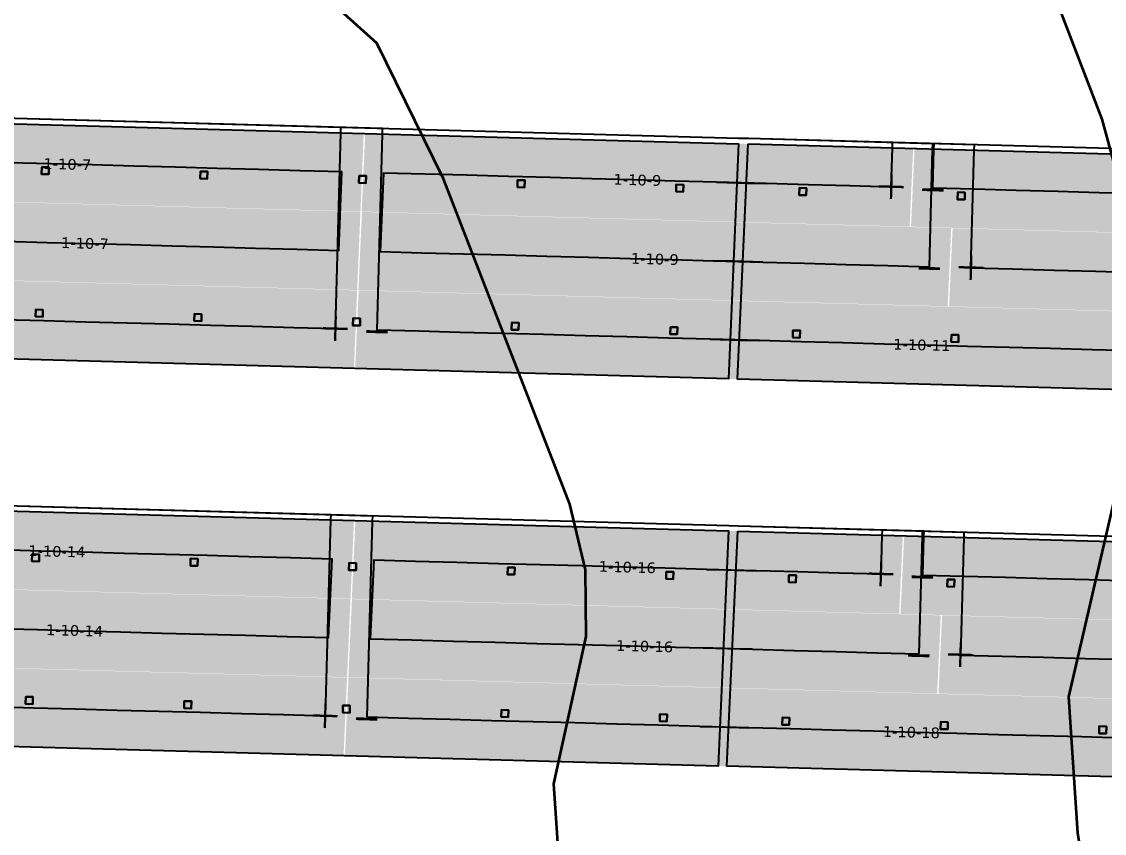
# Model space of a CAD drawing. Header units: metres. Extents: x 1477905 to 1478744, y 4202276 to 4202610.
# Drawn here: x 1478231.22 to 1478261.67, y 4202400.62 to 4202423.45 of the extents above; entities that cross this region are included whole.
import ezdxf

# ---------------------------------------------------------------- set-up
doc = ezdxf.new("R2010")
doc.units = ezdxf.units.M
doc.layers.add('Nouveau Terrain - CN - Courbes', color=22, linetype='Continuous', lineweight=0)
for name, color, linetype in [('PVcase DC Extensions', 170, 'Continuous'), ('PVcase Device Coloring', 7, 'Continuous'), ('PVcase Polarity Symbols', 7, 'Continuous'), ('PVcase Poles', 7, 'Continuous'), ('PVcase PV Modules (full frames)', 142, 'Continuous'), ('PVcase PV Modules (optimised)', 142, 'Continuous'), ('PVcase String Cables', 150, 'Continuous'), ('PVcase Stringing Numbers', 7, 'Continuous'), ('PVcase Strings', 92, 'Continuous')]:
    doc.layers.add(name, color=color, linetype=linetype)
doc.styles.get("Standard").update_dxf_attribs({"font": 'verdana.ttf'})
doc.styles.add('UBS-Style de texte', font='verdana.ttf')

# ---------------------------------------------------------------- blocks, each defined once
blk = doc.blocks.new('3P18@15DEG F FX ID1 PVBlock')
at = {"layer": 'PVcase PV Modules (optimised)', "color": 0}
blk.add_polyline3d([(0, 0, 1.773945735132677), (21.06698842950539, -0.5810537936249766, 1.773945735132684), (20.88445742833417, -7.198992669318528, 7.019385073192552e-15), (-0.1825310011712116, -6.617938875693552, 0)], close=True, dxfattribs=at)

msp = doc.modelspace()

# ---------------------------------------------------------------- hatches: boundary and pattern name
at = {"layer": 'PVcase Device Coloring', "true_color": 0x18bf00, "transparency": 33554582}
for points in [[(1478224.262718784, 4202420.766046429), (1478224.171435579, 4202418.567348318), (1478240.747271898, 4202418.110166098), (1478240.838555104, 4202420.308864209)], [(1478240.881790978, 4202420.307671709), (1478240.782773059, 4202418.109186932), (1478256.192824554, 4202417.684158509), (1478256.291842473, 4202419.882643285)], [(1478256.330745019, 4202419.881570304), (1478256.2317271, 4202417.683085527), (1478272.573788701, 4202417.232351104), (1478272.67280662, 4202419.43083588)], [(1478225.345822437, 4202418.525294335), (1478225.254539232, 4202416.326596224), (1478240.655587977, 4202415.901816108), (1478240.746871182, 4202418.100514219)], [(1478240.790107056, 4202418.099321719), (1478240.691089137, 4202415.900836943), (1478257.263440832, 4202415.44375083), (1478257.362458751, 4202417.642235607)], [(1478257.401361297, 4202417.641162626), (1478257.302343378, 4202415.44267785), (1478272.474336111, 4202415.024215383), (1478272.57335403, 4202417.22270016)], [(1478208.859291949, 4202416.769134643), (1478208.768008743, 4202414.570436532), (1478240.563904055, 4202413.693466119), (1478240.65518726, 4202415.892164229)], [(1478240.698423134, 4202415.89097173), (1478240.599405215, 4202413.692486953), (1478272.374883522, 4202412.816079663), (1478272.473901441, 4202415.01456444)], [(1478223.952151264, 4202409.876504762), (1478223.854922852, 4202407.677970627), (1478240.467836547, 4202407.219765762), (1478240.565064959, 4202409.418299897)], [(1478240.606243327, 4202409.417164146), (1478240.504986579, 4202407.218741118), (1478255.898680903, 4202406.794163845), (1478255.999937651, 4202408.992586873)], [(1478256.038830256, 4202408.991514166), (1478255.937573508, 4202406.793091138), (1478272.275459335, 4202406.342471887), (1478272.376716083, 4202408.540894915)], [(1478225.046085561, 4202407.635453943), (1478224.948857149, 4202405.436919808), (1478240.37018132, 4202405.011580468), (1478240.467409732, 4202407.210114603)], [(1478240.5085881, 4202407.208978852), (1478240.407331352, 4202405.010555824), (1478256.966749544, 4202404.553826434), (1478257.068006292, 4202406.752249462)], [(1478257.106898898, 4202406.751176755), (1478257.005642149, 4202404.552753727), (1478272.173758089, 4202404.134398188), (1478272.275014837, 4202406.332821216)], [(1478208.559128443, 4202405.879306019), (1478208.461900031, 4202403.680771885), (1478240.272526093, 4202402.803395174), (1478240.369754505, 4202405.001929309)], [(1478240.410932873, 4202405.000793559), (1478240.309676125, 4202402.802370531), (1478272.072056842, 4202401.926324489), (1478272.17331359, 4202404.124747517)]]:
    msp.add_hatch(color=92, dxfattribs=at).paths.add_polyline_path(points, flags=0)

# ---------------------------------------------------------------- linework, layer by layer
at = {"layer": 'Nouveau Terrain - CN - Courbes', "linetype": 'Continuous', "lineweight": 35}
for points in [[(1478262.382603139, 4202417.852314397, 77), (1478261.611416421, 4202420.711318671, 77), (1478257.039592238, 4202432.603177098, 77), (1478251.919229466, 4202445.198552537, 77), (1478250.889411733, 4202447.190906357, 77), (1478248.647514278, 4202448.641340482, 77), (1478241.184301754, 4202456.060284607, 77), (1478240.423070274, 4202457.118467518, 77), (1478243.381106327, 4202463.344686413, 77), (1478244.961757237, 4202465.697098496, 77), (1478251.466161162, 4202471.849412477, 77)], [(1478251.033476167, 4202373.296515401, 78), (1478251.05809148, 4202373.264294561, 78), (1478246.318599698, 4202400.082176305, 78), (1478246.183157596, 4202402.016277359, 78), (1478247.092687694, 4202406.160369621, 78), (1478247.079317239, 4202408.034150641, 78), (1478246.638112145, 4202409.878886128, 78), (1478243.086074263, 4202419.025426174, 78), (1478241.211207293, 4202422.843964195, 78), (1478237.25085829, 4202426.407247224, 78), (1478234.865346407, 4202429.49458521, 78), (1478231.322183657, 4202435.257942467, 78), (1478226.255103274, 4202444.702132098, 78), (1478222.848737508, 4202451.859346564, 78), (1478221.45318272, 4202454.809515671, 78), (1478219.23926674, 4202454.938899869, 78), (1478217.182748848, 4202456.750521218, 78), (1478215.778224453, 4202458.529598337, 78), (1478215.612798866, 4202459.551147851, 78), (1478219.287140202, 4202465.863189307, 78)], [(1478262.232380971, 4202392.503209556, 77), (1478260.920534888, 4202400.6297164, 77), (1478260.670963586, 4202404.458238639, 77), (1478262.435957157, 4202412.070728804, 77)]]:
    msp.add_polyline3d(points, dxfattribs=at)
at = {"layer": 'PVcase DC Extensions'}
for points in [[(1478250.765631758, 4202418.934455157, 80.1848332214065), (1478251.331650902, 4202418.918843642, 80.15537801850598), (1478251.600960589, 4202418.911415746, 80.1395598239332), (1478252.16654375, 4202418.895816257, 80.10266343012673)], [(1478252.06709116, 4202416.687680537, 79.51174057282589), (1478251.501507999, 4202416.703280027, 79.54863696701067), (1478251.23996698, 4202416.710493654, 79.56399964520878), (1478250.673947836, 4202416.726105168, 79.59345484735584)], [(1478250.582263914, 4202414.517755178, 79.00207647356706), (1478251.148283059, 4202414.502143662, 78.97262127091776), (1478251.40205541, 4202414.495144305, 78.95771410908154), (1478251.967638571, 4202414.479544817, 78.92081771525989)], [(1478250.483418377, 4202408.044131442, 80.20405362245228), (1478251.049111134, 4202408.02852893, 80.1688788257558), (1478251.30912233, 4202408.021357497, 80.15092611078927), (1478251.874560972, 4202408.005761995, 80.11187584856293)], [(1478251.772859725, 4202405.797688295, 79.52110398534151), (1478251.207421083, 4202405.813283799, 79.5601542480732), (1478250.951455907, 4202405.820343638, 79.57784146279371), (1478250.38576315, 4202405.835946148, 79.61301625873634)], [(1478250.288107923, 4202403.627760855, 79.02197889527031), (1478250.85380068, 4202403.612158341, 78.9868040985708), (1478251.105719837, 4202403.605210098, 78.9693823843639), (1478251.671158478, 4202403.589614596, 78.93033212259816)]]:
    msp.add_polyline3d(points, dxfattribs=at)
at = {"layer": 'PVcase Poles'}
for points in [[(1478231.779498485, 4202419.162193394, 77.53032234566251), (1478231.785012637, 4202419.362117366, 77.53032234566251), (1478231.785012637, 4202419.362117366, 81.14672556461561), (1478231.779498485, 4202419.162193394, 81.09306326723033), (1478231.779498485, 4202419.162193394, 77.53032234566251), (1478231.979422456, 4202419.156679242, 77.53032234566251), (1478231.979422456, 4202419.156679242, 81.0826593770998), (1478231.779498485, 4202419.162193394, 81.09306326723033), (1478231.979422456, 4202419.156679242, 81.0826593770998), (1478231.984936608, 4202419.356603214, 81.13632167448507), (1478231.984936608, 4202419.356603214, 77.53032234566251), (1478231.979422456, 4202419.156679242, 77.53032234566251), (1478231.984936608, 4202419.356603214, 77.53032234566251), (1478231.785012637, 4202419.362117366, 77.53032234566251), (1478231.984936608, 4202419.356603214, 77.53032234566251), (1478231.984936608, 4202419.356603214, 81.13632167448507), (1478231.785012637, 4202419.362117366, 81.14672556461561)], [(1478236.240767543, 4202419.039146035, 77.3354983872475), (1478236.246281695, 4202419.239070007, 77.3354983872475), (1478236.246281695, 4202419.239070007, 80.91456454464644), (1478236.240767543, 4202419.039146035, 80.86090224726117), (1478236.240767543, 4202419.039146035, 77.3354983872475), (1478236.440691514, 4202419.033631883, 77.3354983872475), (1478236.440691514, 4202419.033631883, 80.85049835713063), (1478236.240767543, 4202419.039146035, 80.86090224726117), (1478236.440691514, 4202419.033631883, 80.85049835713063), (1478236.446205666, 4202419.233555854, 80.90416065451592), (1478236.446205666, 4202419.233555854, 77.3354983872475), (1478236.440691514, 4202419.033631883, 77.3354983872475), (1478236.446205666, 4202419.233555854, 77.3354983872475), (1478236.246281695, 4202419.239070007, 77.3354983872475), (1478236.446205666, 4202419.233555854, 77.3354983872475), (1478236.446205666, 4202419.233555854, 80.90416065451592), (1478236.246281695, 4202419.239070007, 80.91456454464644)], [(1478240.702036601, 4202418.916098674, 77.11408244862083), (1478240.707550753, 4202419.116022645, 77.11408244862083), (1478240.707550753, 4202419.116022645, 80.6824035241854), (1478240.702036601, 4202418.916098674, 80.62874122680013), (1478240.702036601, 4202418.916098674, 77.11408244862083), (1478240.901960572, 4202418.910584521, 77.11408244862083), (1478240.901960572, 4202418.910584521, 80.61833733666961), (1478240.702036601, 4202418.916098674, 80.62874122680013), (1478240.901960572, 4202418.910584521, 80.61833733666961), (1478240.907474724, 4202419.110508493, 80.67199963405488), (1478240.907474724, 4202419.110508493, 77.11408244862083), (1478240.901960572, 4202418.910584521, 77.11408244862083), (1478240.907474724, 4202419.110508493, 77.11408244862083), (1478240.707550753, 4202419.116022645, 77.11408244862083), (1478240.907474724, 4202419.110508493, 77.11408244862083), (1478240.907474724, 4202419.110508493, 80.67199963405488), (1478240.707550753, 4202419.116022645, 80.6824035241854)], [(1478245.163305659, 4202418.793051315, 76.88899240436781), (1478245.168819811, 4202418.992975286, 76.88899240436781), (1478245.168819811, 4202418.992975286, 80.45024250421625), (1478245.163305659, 4202418.793051315, 80.39658020683096), (1478245.163305659, 4202418.793051315, 76.88899240436781), (1478245.36322963, 4202418.787537162, 76.88899240436781), (1478245.36322963, 4202418.787537162, 80.38617631670044), (1478245.163305659, 4202418.793051315, 80.39658020683096), (1478245.36322963, 4202418.787537162, 80.38617631670044), (1478245.368743782, 4202418.987461134, 80.43983861408572), (1478245.368743782, 4202418.987461134, 76.88899240436781), (1478245.36322963, 4202418.787537162, 76.88899240436781), (1478245.368743782, 4202418.987461134, 76.88899240436781), (1478245.168819811, 4202418.992975286, 76.88899240436781), (1478245.368743782, 4202418.987461134, 76.88899240436781), (1478245.368743782, 4202418.987461134, 80.43983861408572), (1478245.168819811, 4202418.992975286, 80.45024250421625)], [(1478249.624574717, 4202418.670003953, 76.65913313165065), (1478249.630088869, 4202418.869927925, 76.65913313165065), (1478249.630088869, 4202418.869927925, 80.21808148374483), (1478249.624574717, 4202418.670003953, 80.16441918635955), (1478249.624574717, 4202418.670003953, 76.65913313165065), (1478249.824498688, 4202418.664489801, 76.65913313165065), (1478249.824498688, 4202418.664489801, 80.15401529622902), (1478249.624574717, 4202418.670003953, 80.16441918635955), (1478249.824498688, 4202418.664489801, 80.15401529622902), (1478249.83001284, 4202418.864413773, 80.20767759361429), (1478249.83001284, 4202418.864413773, 76.65913313165065), (1478249.824498688, 4202418.664489801, 76.65913313165065), (1478249.83001284, 4202418.864413773, 76.65913313165065), (1478249.630088869, 4202418.869927925, 76.65913313165065), (1478249.83001284, 4202418.864413773, 76.65913313165065), (1478249.83001284, 4202418.864413773, 80.20767759361429), (1478249.630088869, 4202418.869927925, 80.21808148374483)], [(1478253.085431844, 4202418.574549201, 76.48051294343273), (1478253.090945996, 4202418.774473173, 76.48051294343273), (1478253.090945996, 4202418.774473173, 80.016459912885), (1478253.085431844, 4202418.574549201, 79.96275624959088), (1478253.085431844, 4202418.574549201, 76.48051294343273), (1478253.285355815, 4202418.569035049, 76.48051294343273), (1478253.285355815, 4202418.569035049, 79.94971400562297), (1478253.085431844, 4202418.574549201, 79.96275624959088), (1478253.285355815, 4202418.569035049, 79.94971400562297), (1478253.290869967, 4202418.76895902, 80.0034176689171), (1478253.290869967, 4202418.76895902, 76.48051294343273), (1478253.285355815, 4202418.569035049, 76.48051294343273), (1478253.290869967, 4202418.76895902, 76.48051294343273), (1478253.090945996, 4202418.774473173, 76.48051294343273), (1478253.290869967, 4202418.76895902, 76.48051294343273), (1478253.290869967, 4202418.76895902, 80.0034176689171), (1478253.090945996, 4202418.774473173, 80.016459912885)], [(1478257.543264555, 4202418.45159662, 76.24614761858716), (1478257.548778707, 4202418.651520591, 76.24614761858716), (1478257.548778707, 4202418.651520591, 79.7256486537332), (1478257.543264555, 4202418.45159662, 79.67194499043909), (1478257.543264555, 4202418.45159662, 76.24614761858716), (1478257.743188525, 4202418.446082467, 76.24614761858716), (1478257.743188525, 4202418.446082467, 79.65890274647117), (1478257.543264555, 4202418.45159662, 79.67194499043909), (1478257.743188525, 4202418.446082467, 79.65890274647117), (1478257.748702678, 4202418.646006439, 79.71260640976529), (1478257.748702678, 4202418.646006439, 76.24614761858716), (1478257.743188525, 4202418.446082467, 76.24614761858716), (1478257.748702678, 4202418.646006439, 76.24614761858716), (1478257.548778707, 4202418.651520591, 76.24614761858716), (1478257.748702678, 4202418.646006439, 76.24614761858716), (1478257.748702678, 4202418.646006439, 79.71260640976529), (1478257.548778707, 4202418.651520591, 79.7256486537332)], [(1478231.613101273, 4202415.154257492, 77.6608103993722), (1478231.618615425, 4202415.354181464, 77.6608103993722), (1478231.618615425, 4202415.354181464, 80.0734325505693), (1478231.613101273, 4202415.154257492, 80.01977025318402), (1478231.613101273, 4202415.154257492, 77.6608103993722), (1478231.813025244, 4202415.14874334, 77.6608103993722), (1478231.813025244, 4202415.14874334, 80.00936636305349), (1478231.613101273, 4202415.154257492, 80.01977025318402), (1478231.813025244, 4202415.14874334, 80.00936636305349), (1478231.818539396, 4202415.348667311, 80.06302866043876), (1478231.818539396, 4202415.348667311, 77.6608103993722), (1478231.813025244, 4202415.14874334, 77.6608103993722), (1478231.818539396, 4202415.348667311, 77.6608103993722), (1478231.618615425, 4202415.354181464, 77.6608103993722), (1478231.818539396, 4202415.348667311, 77.6608103993722), (1478231.818539396, 4202415.348667311, 80.06302866043876), (1478231.618615425, 4202415.354181464, 80.0734325505693)], [(1478236.074370331, 4202415.031210133, 77.43609690872714), (1478236.079884483, 4202415.231134105, 77.43609690872714), (1478236.079884483, 4202415.231134105, 79.84127153061051), (1478236.074370331, 4202415.031210133, 79.78760923322524), (1478236.074370331, 4202415.031210133, 77.43609690872714), (1478236.274294302, 4202415.025695981, 77.43609690872714), (1478236.274294302, 4202415.025695981, 79.7772053430947), (1478236.074370331, 4202415.031210133, 79.78760923322524), (1478236.274294302, 4202415.025695981, 79.7772053430947), (1478236.279808454, 4202415.225619952, 79.83086764047998), (1478236.279808454, 4202415.225619952, 77.43609690872714), (1478236.274294302, 4202415.025695981, 77.43609690872714), (1478236.279808454, 4202415.225619952, 77.43609690872714), (1478236.079884483, 4202415.231134105, 77.43609690872714), (1478236.279808454, 4202415.225619952, 77.43609690872714), (1478236.279808454, 4202415.225619952, 79.83086764047998), (1478236.079884483, 4202415.231134105, 79.84127153061051)], [(1478240.535639389, 4202414.908162772, 77.2079780262344), (1478240.541153541, 4202415.108086743, 77.2079780262344), (1478240.541153541, 4202415.108086743, 79.60911051014948), (1478240.535639389, 4202414.908162772, 79.5554482127642), (1478240.535639389, 4202414.908162772, 77.2079780262344), (1478240.735563359, 4202414.902648619, 77.2079780262344), (1478240.735563359, 4202414.902648619, 79.54504432263367), (1478240.535639389, 4202414.908162772, 79.5554482127642), (1478240.735563359, 4202414.902648619, 79.54504432263367), (1478240.741077512, 4202415.102572591, 79.59870662001894), (1478240.741077512, 4202415.102572591, 77.2079780262344), (1478240.735563359, 4202414.902648619, 77.2079780262344), (1478240.741077512, 4202415.102572591, 77.2079780262344), (1478240.541153541, 4202415.108086743, 77.2079780262344), (1478240.741077512, 4202415.102572591, 77.2079780262344), (1478240.741077512, 4202415.102572591, 79.59870662001894), (1478240.541153541, 4202415.108086743, 79.60911051014948)], [(1478244.996908447, 4202414.785115412, 76.97890780464222), (1478245.002422599, 4202414.985039384, 76.97890780464222), (1478245.002422599, 4202414.985039384, 79.37694949018031), (1478244.996908447, 4202414.785115412, 79.32328719279504), (1478244.996908447, 4202414.785115412, 76.97890780464222), (1478245.196832418, 4202414.77960126, 76.97890780464222), (1478245.196832418, 4202414.77960126, 79.3128833026645), (1478244.996908447, 4202414.785115412, 79.32328719279504), (1478245.196832418, 4202414.77960126, 79.3128833026645), (1478245.20234657, 4202414.979525232, 79.36654560004979), (1478245.20234657, 4202414.979525232, 76.97890780464222), (1478245.196832418, 4202414.77960126, 76.97890780464222), (1478245.20234657, 4202414.979525232, 76.97890780464222), (1478245.002422599, 4202414.985039384, 76.97890780464222), (1478245.20234657, 4202414.979525232, 76.97890780464222), (1478245.20234657, 4202414.979525232, 79.36654560004979), (1478245.002422599, 4202414.985039384, 79.37694949018031)], [(1478249.458177505, 4202414.662068052, 76.74652275096317), (1478249.463691657, 4202414.861992024, 76.74652275096317), (1478249.463691657, 4202414.861992024, 79.14478846994963), (1478249.458177505, 4202414.662068052, 79.09112617256436), (1478249.458177505, 4202414.662068052, 76.74652275096317), (1478249.658101476, 4202414.6565539, 76.74652275096317), (1478249.658101476, 4202414.6565539, 79.08072228243383), (1478249.458177505, 4202414.662068052, 79.09112617256436), (1478249.658101476, 4202414.6565539, 79.08072228243383), (1478249.663615628, 4202414.856477872, 79.13438457981911), (1478249.663615628, 4202414.856477872, 76.74652275096317), (1478249.658101476, 4202414.6565539, 76.74652275096317), (1478249.663615628, 4202414.856477872, 76.74652275096317), (1478249.463691657, 4202414.861992024, 76.74652275096317), (1478249.663615628, 4202414.856477872, 76.74652275096317), (1478249.663615628, 4202414.856477872, 79.13438457981911), (1478249.463691657, 4202414.861992024, 79.14478846994963)], [(1478252.904935271, 4202414.567002176, 76.5602582279023), (1478252.910449424, 4202414.766926148, 76.5602582279023), (1478252.910449424, 4202414.766926148, 78.94399361589855), (1478252.904935271, 4202414.567002176, 78.89028995260443), (1478252.904935271, 4202414.567002176, 76.5602582279023), (1478253.104859242, 4202414.561488024, 76.5602582279023), (1478253.104859242, 4202414.561488024, 78.87724770863652), (1478252.904935271, 4202414.567002176, 78.89028995260443), (1478253.104859242, 4202414.561488024, 78.87724770863652), (1478253.110373395, 4202414.761411996, 78.93095137193063), (1478253.110373395, 4202414.761411996, 76.5602582279023), (1478253.104859242, 4202414.561488024, 76.5602582279023), (1478253.110373395, 4202414.761411996, 76.5602582279023), (1478252.910449424, 4202414.766926148, 76.5602582279023), (1478253.110373395, 4202414.761411996, 76.5602582279023), (1478253.110373395, 4202414.761411996, 78.93095137193063), (1478252.910449424, 4202414.766926148, 78.94399361589855)], [(1478257.362767982, 4202414.444049596, 76.30356588048267), (1478257.368282134, 4202414.643973568, 76.30356588048267), (1478257.368282134, 4202414.643973568, 78.65318235701186), (1478257.362767982, 4202414.444049596, 78.59947869371774), (1478257.362767982, 4202414.444049596, 76.30356588048267), (1478257.562691953, 4202414.438535444, 76.30356588048267), (1478257.562691953, 4202414.438535444, 78.58643644974983), (1478257.362767982, 4202414.444049596, 78.59947869371774), (1478257.562691953, 4202414.438535444, 78.58643644974983), (1478257.568206105, 4202414.638459415, 78.64014011304396), (1478257.568206105, 4202414.638459415, 76.30356588048267), (1478257.562691953, 4202414.438535444, 76.30356588048267), (1478257.568206105, 4202414.638459415, 76.30356588048267), (1478257.368282134, 4202414.643973568, 76.30356588048267), (1478257.568206105, 4202414.638459415, 76.30356588048267), (1478257.568206105, 4202414.638459415, 78.64014011304396), (1478257.368282134, 4202414.643973568, 78.65318235701186)], [(1478231.507640224, 4202408.271584072, 77.8163210542413), (1478231.513154377, 4202408.471508044, 77.8163210542413), (1478231.513154377, 4202408.471508044, 81.35773918923068), (1478231.507640224, 4202408.271584072, 81.3040459303572), (1478231.507640224, 4202408.271584072, 77.8163210542413), (1478231.707564195, 4202408.26606992, 77.8163210542413), (1478231.707564195, 4202408.26606992, 81.29161465056401), (1478231.507640224, 4202408.271584072, 81.3040459303572), (1478231.707564195, 4202408.26606992, 81.29161465056401), (1478231.713078348, 4202408.465993891, 81.3453079094375), (1478231.713078348, 4202408.465993891, 77.8163210542413), (1478231.707564195, 4202408.26606992, 77.8163210542413), (1478231.713078348, 4202408.465993891, 77.8163210542413), (1478231.513154377, 4202408.471508044, 77.8163210542413), (1478231.713078348, 4202408.465993891, 77.8163210542413), (1478231.713078348, 4202408.465993891, 81.3453079094375), (1478231.513154377, 4202408.471508044, 81.35773918923068)], [(1478235.966336752, 4202408.148607667, 77.5880126287836), (1478235.971850904, 4202408.348531638, 77.5880126287836), (1478235.971850904, 4202408.348531638, 81.08049727734064), (1478235.966336752, 4202408.148607667, 81.02680401846716), (1478235.966336752, 4202408.148607667, 77.5880126287836), (1478236.166260723, 4202408.143093514, 77.5880126287836), (1478236.166260723, 4202408.143093514, 81.01437273867397), (1478235.966336752, 4202408.148607667, 81.02680401846716), (1478236.166260723, 4202408.143093514, 81.01437273867397), (1478236.171774875, 4202408.343017486, 81.06806599754745), (1478236.171774875, 4202408.343017486, 77.5880126287836), (1478236.166260723, 4202408.143093514, 77.5880126287836), (1478236.171774875, 4202408.343017486, 77.5880126287836), (1478235.971850904, 4202408.348531638, 77.5880126287836), (1478236.171774875, 4202408.343017486, 77.5880126287836), (1478236.171774875, 4202408.343017486, 81.06806599754745), (1478235.971850904, 4202408.348531638, 81.08049727734064)], [(1478240.42503328, 4202408.025631259, 77.3578045166947), (1478240.430547432, 4202408.225555231, 77.3578045166947), (1478240.430547432, 4202408.225555231, 80.80325536494755), (1478240.42503328, 4202408.025631259, 80.74956210607407), (1478240.42503328, 4202408.025631259, 77.3578045166947), (1478240.62495725, 4202408.020117107, 77.3578045166947), (1478240.62495725, 4202408.020117107, 80.73713082628088), (1478240.42503328, 4202408.025631259, 80.74956210607407), (1478240.62495725, 4202408.020117107, 80.73713082628088), (1478240.630471403, 4202408.220041079, 80.79082408515436), (1478240.630471403, 4202408.220041079, 77.3578045166947), (1478240.62495725, 4202408.020117107, 77.3578045166947), (1478240.630471403, 4202408.220041079, 77.3578045166947), (1478240.430547432, 4202408.225555231, 77.3578045166947), (1478240.630471403, 4202408.220041079, 77.3578045166947), (1478240.630471403, 4202408.220041079, 80.79082408515436), (1478240.430547432, 4202408.225555231, 80.80325536494755)], [(1478244.883729807, 4202407.902654854, 77.1164471204345), (1478244.88924396, 4202408.102578825, 77.1164471204345), (1478244.88924396, 4202408.102578825, 80.5260134530575), (1478244.883729807, 4202407.902654854, 80.47232019418402), (1478244.883729807, 4202407.902654854, 77.1164471204345), (1478245.083653778, 4202407.897140701, 77.1164471204345), (1478245.083653778, 4202407.897140701, 80.45988891439083), (1478244.883729807, 4202407.902654854, 80.47232019418402), (1478245.083653778, 4202407.897140701, 80.45988891439083), (1478245.08916793, 4202408.097064673, 80.51358217326431), (1478245.08916793, 4202408.097064673, 77.1164471204345), (1478245.083653778, 4202407.897140701, 77.1164471204345), (1478245.08916793, 4202408.097064673, 77.1164471204345), (1478244.88924396, 4202408.102578825, 77.1164471204345), (1478245.08916793, 4202408.097064673, 77.1164471204345), (1478245.08916793, 4202408.097064673, 80.51358217326431), (1478244.88924396, 4202408.102578825, 80.5260134530575)], [(1478249.342426335, 4202407.779678446, 76.82885348832352), (1478249.347940487, 4202407.979602418, 76.82885348832352), (1478249.347940487, 4202407.979602418, 80.24877154066439), (1478249.342426335, 4202407.779678446, 80.19507828179093), (1478249.342426335, 4202407.779678446, 76.82885348832352), (1478249.542350306, 4202407.774164294, 76.82885348832352), (1478249.542350306, 4202407.774164294, 80.18264700199772), (1478249.342426335, 4202407.779678446, 80.19507828179093), (1478249.542350306, 4202407.774164294, 80.18264700199772), (1478249.547864458, 4202407.974088266, 80.2363402608712), (1478249.547864458, 4202407.974088266, 76.82885348832352), (1478249.542350306, 4202407.774164294, 76.82885348832352), (1478249.547864458, 4202407.974088266, 76.82885348832352), (1478249.347940487, 4202407.979602418, 76.82885348832352), (1478249.547864458, 4202407.974088266, 76.82885348832352), (1478249.547864458, 4202407.974088266, 80.2363402608712), (1478249.347940487, 4202407.979602418, 80.24877154066439)], [(1478252.792986538, 4202407.684507696, 76.58878076420078), (1478252.79850069, 4202407.884431668, 76.58878076420078), (1478252.79850069, 4202407.884431668, 80.02215094711384), (1478252.792986538, 4202407.684507696, 79.96843355778606), (1478252.792986538, 4202407.684507696, 76.58878076420078), (1478252.992910509, 4202407.678993544, 76.58878076420078), (1478252.992910509, 4202407.678993544, 79.95462643014253), (1478252.792986538, 4202407.684507696, 79.96843355778606), (1478252.992910509, 4202407.678993544, 79.95462643014253), (1478252.998424661, 4202407.878917515, 80.0083438194703), (1478252.998424661, 4202407.878917515, 76.58878076420078), (1478252.992910509, 4202407.678993544, 76.58878076420078), (1478252.998424661, 4202407.878917515, 76.58878076420078), (1478252.79850069, 4202407.884431668, 76.58878076420078), (1478252.998424661, 4202407.878917515, 76.58878076420078), (1478252.998424661, 4202407.878917515, 80.0083438194703), (1478252.79850069, 4202407.884431668, 80.02215094711384)], [(1478257.249680169, 4202407.561586532, 76.27870630738877), (1478257.255194322, 4202407.761510503, 76.27870630738877), (1478257.255194322, 4202407.761510503, 79.71436325415242), (1478257.249680169, 4202407.561586532, 79.66064586482464), (1478257.249680169, 4202407.561586532, 76.27870630738877), (1478257.44960414, 4202407.556072379, 76.27870630738877), (1478257.44960414, 4202407.556072379, 79.6468387371811), (1478257.249680169, 4202407.561586532, 79.66064586482464), (1478257.44960414, 4202407.556072379, 79.6468387371811), (1478257.455118292, 4202407.755996351, 79.70055612650887), (1478257.455118292, 4202407.755996351, 76.27870630738877), (1478257.44960414, 4202407.556072379, 76.27870630738877), (1478257.455118292, 4202407.755996351, 76.27870630738877), (1478257.255194322, 4202407.761510503, 76.27870630738877), (1478257.455118292, 4202407.755996351, 76.27870630738877), (1478257.455118292, 4202407.755996351, 79.70055612650887), (1478257.255194322, 4202407.761510503, 79.71436325415242)], [(1478231.330405687, 4202404.263947077, 77.91364668761624), (1478231.335919839, 4202404.463871049, 77.91364668761624), (1478231.335919839, 4202404.463871049, 80.28506507510762), (1478231.330405687, 4202404.263947077, 80.23137181623414), (1478231.330405687, 4202404.263947077, 77.91364668761624), (1478231.530329657, 4202404.258432925, 77.91364668761624), (1478231.530329657, 4202404.258432925, 80.21894053644095), (1478231.330405687, 4202404.263947077, 80.23137181623414), (1478231.530329657, 4202404.258432925, 80.21894053644095), (1478231.53584381, 4202404.458356896, 80.27263379531443), (1478231.53584381, 4202404.458356896, 77.91364668761624), (1478231.530329657, 4202404.258432925, 77.91364668761624), (1478231.53584381, 4202404.458356896, 77.91364668761624), (1478231.335919839, 4202404.463871049, 77.91364668761624), (1478231.53584381, 4202404.458356896, 77.91364668761624), (1478231.53584381, 4202404.458356896, 80.27263379531443), (1478231.335919839, 4202404.463871049, 80.28506507510762)], [(1478235.789102214, 4202404.140970672, 77.6620396759416), (1478235.794616367, 4202404.340894643, 77.6620396759416), (1478235.794616367, 4202404.340894643, 80.00782316323033), (1478235.789102214, 4202404.140970672, 79.95412990435685), (1478235.789102214, 4202404.140970672, 77.6620396759416), (1478235.989026185, 4202404.135456519, 77.6620396759416), (1478235.989026185, 4202404.135456519, 79.94169862456366), (1478235.789102214, 4202404.140970672, 79.95412990435685), (1478235.989026185, 4202404.135456519, 79.94169862456366), (1478235.994540337, 4202404.335380491, 79.99539188343714), (1478235.994540337, 4202404.335380491, 77.6620396759416), (1478235.989026185, 4202404.135456519, 77.6620396759416), (1478235.994540337, 4202404.335380491, 77.6620396759416), (1478235.794616367, 4202404.340894643, 77.6620396759416), (1478235.994540337, 4202404.335380491, 77.6620396759416), (1478235.994540337, 4202404.335380491, 79.99539188343714), (1478235.794616367, 4202404.340894643, 80.00782316323033)], [(1478240.247798742, 4202404.017994264, 77.39022962917026), (1478240.253312894, 4202404.217918236, 77.39022962917026), (1478240.253312894, 4202404.217918236, 79.73058125083723), (1478240.247798742, 4202404.017994264, 79.67688799196375), (1478240.247798742, 4202404.017994264, 77.39022962917026), (1478240.447722713, 4202404.012480112, 77.39022962917026), (1478240.447722713, 4202404.012480112, 79.66445671217056), (1478240.247798742, 4202404.017994264, 79.67688799196375), (1478240.447722713, 4202404.012480112, 79.66445671217056), (1478240.453236865, 4202404.212404083, 79.71814997104404), (1478240.453236865, 4202404.212404083, 77.39022962917026), (1478240.447722713, 4202404.012480112, 77.39022962917026), (1478240.453236865, 4202404.212404083, 77.39022962917026), (1478240.253312894, 4202404.217918236, 77.39022962917026), (1478240.453236865, 4202404.212404083, 77.39022962917026), (1478240.453236865, 4202404.212404083, 79.71814997104404), (1478240.253312894, 4202404.217918236, 79.73058125083723)], [(1478244.706495269, 4202403.895017859, 77.12956102956352), (1478244.712009422, 4202404.09494183, 77.12956102956352), (1478244.712009422, 4202404.09494183, 79.45333933894719), (1478244.706495269, 4202403.895017859, 79.39964608007371), (1478244.706495269, 4202403.895017859, 77.12956102956352), (1478244.90641924, 4202403.889503706, 77.12956102956352), (1478244.90641924, 4202403.889503706, 79.38721480028052), (1478244.706495269, 4202403.895017859, 79.39964608007371), (1478244.90641924, 4202403.889503706, 79.38721480028052), (1478244.911933393, 4202404.089427678, 79.440908059154), (1478244.911933393, 4202404.089427678, 77.12956102956352), (1478244.90641924, 4202403.889503706, 77.12956102956352), (1478244.911933393, 4202404.089427678, 77.12956102956352), (1478244.712009422, 4202404.09494183, 77.12956102956352), (1478244.911933393, 4202404.089427678, 77.12956102956352), (1478244.911933393, 4202404.089427678, 79.440908059154), (1478244.712009422, 4202404.09494183, 79.45333933894719)], [(1478249.165191797, 4202403.772041451, 76.81158949858623), (1478249.17070595, 4202403.971965423, 76.81158949858623), (1478249.17070595, 4202403.971965423, 79.17609742654135), (1478249.165191797, 4202403.772041451, 79.12240416766787), (1478249.165191797, 4202403.772041451, 76.81158949858623), (1478249.365115768, 4202403.766527299, 76.81158949858623), (1478249.365115768, 4202403.766527299, 79.10997288787468), (1478249.165191797, 4202403.772041451, 79.12240416766787), (1478249.365115768, 4202403.766527299, 79.10997288787468), (1478249.37062992, 4202403.966451271, 79.16366614674816), (1478249.37062992, 4202403.966451271, 76.81158949858623), (1478249.365115768, 4202403.766527299, 76.81158949858623), (1478249.37062992, 4202403.966451271, 76.81158949858623), (1478249.17070595, 4202403.971965423, 76.81158949858623), (1478249.37062992, 4202403.966451271, 76.81158949858623), (1478249.37062992, 4202403.966451271, 79.16366614674816), (1478249.17070595, 4202403.971965423, 79.17609742654135)], [(1478252.608408876, 4202403.677073233, 76.5678821880019), (1478252.613923029, 4202403.876997204, 76.5678821880019), (1478252.613923029, 4202403.876997204, 78.94995868996251), (1478252.608408876, 4202403.677073233, 78.89624130063474), (1478252.608408876, 4202403.677073233, 76.5678821880019), (1478252.808332847, 4202403.67155908, 76.5678821880019), (1478252.808332847, 4202403.67155908, 78.8824341729912), (1478252.608408876, 4202403.677073233, 78.89624130063474), (1478252.808332847, 4202403.67155908, 78.8824341729912), (1478252.813847, 4202403.871483052, 78.93615156231897), (1478252.813847, 4202403.871483052, 76.5678821880019), (1478252.808332847, 4202403.67155908, 76.5678821880019), (1478252.813847, 4202403.871483052, 76.5678821880019), (1478252.613923029, 4202403.876997204, 76.5678821880019), (1478252.813847, 4202403.871483052, 76.5678821880019), (1478252.813847, 4202403.871483052, 78.93615156231897), (1478252.613923029, 4202403.876997204, 78.94995868996251)], [(1478257.065102507, 4202403.55415207, 76.25244206504894), (1478257.07061666, 4202403.754076041, 76.25244206504894), (1478257.07061666, 4202403.754076041, 78.6421709972816), (1478257.065102507, 4202403.55415207, 78.58845360795382), (1478257.065102507, 4202403.55415207, 76.25244206504894), (1478257.265026478, 4202403.548637917, 76.25244206504894), (1478257.265026478, 4202403.548637917, 78.57464648031028), (1478257.065102507, 4202403.55415207, 78.58845360795382), (1478257.265026478, 4202403.548637917, 78.57464648031028), (1478257.27054063, 4202403.748561889, 78.62836386963805), (1478257.27054063, 4202403.748561889, 76.25244206504894), (1478257.265026478, 4202403.548637917, 76.25244206504894), (1478257.27054063, 4202403.748561889, 76.25244206504894), (1478257.07061666, 4202403.754076041, 76.25244206504894), (1478257.27054063, 4202403.748561889, 76.25244206504894), (1478257.27054063, 4202403.748561889, 78.62836386963805), (1478257.07061666, 4202403.754076041, 78.6421709972816)], [(1478261.521796139, 4202403.431230905, 75.93814589233742), (1478261.527310291, 4202403.631154876, 75.93814589233742), (1478261.527310291, 4202403.631154876, 78.33438330406835), (1478261.521796139, 4202403.431230905, 78.28066591474058), (1478261.521796139, 4202403.431230905, 75.93814589233742), (1478261.721720109, 4202403.425716752, 75.93814589233742), (1478261.721720109, 4202403.425716752, 78.26685878709704), (1478261.521796139, 4202403.431230905, 78.28066591474058), (1478261.721720109, 4202403.425716752, 78.26685878709704), (1478261.727234262, 4202403.625640724, 78.32057617642481), (1478261.727234262, 4202403.625640724, 75.93814589233742), (1478261.721720109, 4202403.425716752, 75.93814589233742), (1478261.727234262, 4202403.625640724, 75.93814589233742), (1478261.527310291, 4202403.631154876, 75.93814589233742), (1478261.727234262, 4202403.625640724, 75.93814589233742), (1478261.727234262, 4202403.625640724, 78.32057617642481), (1478261.527310291, 4202403.631154876, 78.33438330406835)]]:
    msp.add_polyline3d(points, dxfattribs=at)
at = {"layer": 'PVcase String Cables'}
for points in [[(1478198.679374619, 4202421.621723986, 82.86298627838066), (1478198.255823179, 4202421.633406063, 82.87656608632109), (1478198.255823179, 4202421.633406063, 79.2), (1478197.088127024, 4202421.665612577, 79.2), (1478197.01337442, 4202418.943147469, 79.2), (1478196.938621815, 4202416.22068236, 79.2), (1478196.863869211, 4202413.498217252, 79.2), (1478196.789116607, 4202410.775752144, 79.2), (1478197.946436759, 4202410.743831812, 79.2), (1478197.946436759, 4202410.743831812, 82.67611383261053), (1478208.456590317, 4202410.45394868, 82.39157215078463), (1478208.710106261, 4202410.446956395, 82.38530014546262), (1478229.768207231, 4202409.86614773, 81.7731973662431), (1478230.07794273, 4202409.857604839, 81.77052888561731), (1478251.104353408, 4202409.277670233, 80.46310590535768), (1478251.366653384, 4202409.270435672, 80.44502101983005), (1478255.418339313, 4202409.158685125, 80.16520392499612), (1478255.414203698, 4202409.008742145, 80.16501282619804), (1478255.383870636, 4202407.908970862, 79.8695162845987)], [(1478198.679374619, 4202421.621723986, 82.86298627838066), (1478198.255823179, 4202421.633406063, 82.87656608632109), (1478198.255823179, 4202421.633406063, 79.2), (1478197.088127024, 4202421.665612577, 79.2), (1478197.01337442, 4202418.943147469, 79.2), (1478196.938621815, 4202416.220682361, 79.2), (1478196.863869211, 4202413.498217253, 79.2), (1478196.789116607, 4202410.775752145, 79.2), (1478197.946436759, 4202410.743831813, 79.2), (1478197.946436759, 4202410.743831813, 82.67611383261139), (1478208.456590317, 4202410.453948681, 82.39157215078549), (1478208.710106261, 4202410.446956395, 82.38530014546262), (1478229.768207231, 4202409.86614773, 81.7731973662431), (1478230.07794273, 4202409.85760484, 81.77052888561988), (1478251.104353408, 4202409.277670233, 80.46310590534321), (1478251.366653384, 4202409.270435672, 80.44502101983005), (1478256.547340392, 4202409.127545869, 80.08723297472794), (1478256.543204777, 4202408.977602889, 80.08704187592959), (1478256.451939277, 4202405.66863345, 79.19795789988933)], [(1478198.679374619, 4202421.621723986, 82.86298627838066), (1478198.255823179, 4202421.633406063, 82.87656608632109), (1478198.255823179, 4202421.633406063, 79.2), (1478197.088127024, 4202421.665612577, 79.2), (1478197.01337442, 4202418.943147469, 79.2), (1478196.938621815, 4202416.22068236, 79.2), (1478196.863869211, 4202413.498217252, 79.2), (1478196.789116606, 4202410.775752144, 79.2), (1478197.946436759, 4202410.743831812, 79.2), (1478197.946436759, 4202410.743831812, 82.67611383261053), (1478208.456590317, 4202410.45394868, 82.39157215078463), (1478208.710106261, 4202410.446956395, 82.38530014546262), (1478229.768207231, 4202409.86614773, 81.7731973662431), (1478230.07794273, 4202409.85760484, 81.77052888561988), (1478251.104353408, 4202409.277670234, 80.46310590534577), (1478251.366653384, 4202409.270435673, 80.445021019833), (1478257.71711028, 4202409.095282159, 80.00644645339646), (1478257.712974665, 4202408.945339177, 80.00625535459245), (1478257.621709165, 4202405.636369739, 79.11717137867899)], [(1478198.679374619, 4202421.621723986, 82.86298627838066), (1478198.255823179, 4202421.633406063, 82.87656608632109), (1478198.255823179, 4202421.633406063, 79.2), (1478197.088127024, 4202421.665612577, 79.2), (1478197.01337442, 4202418.943147469, 79.2), (1478196.938621815, 4202416.22068236, 79.2), (1478196.863869211, 4202413.498217252, 79.2), (1478196.789116607, 4202410.775752144, 79.2), (1478197.946436759, 4202410.743831812, 79.2), (1478197.946436759, 4202410.743831812, 82.67611383261053), (1478208.456590317, 4202410.45394868, 82.39157215078463), (1478208.710106261, 4202410.446956395, 82.38530014546262), (1478229.768207231, 4202409.86614773, 81.7731973662431), (1478230.07794273, 4202409.85760484, 81.77052888561988), (1478251.104353408, 4202409.277670234, 80.46310590534577), (1478251.366653384, 4202409.270435673, 80.445021019833), (1478256.5881092, 4202409.126421415, 80.08441740369611), (1478256.583973586, 4202408.976478434, 80.08422630489481), (1478256.553640523, 4202407.87670715, 79.78872976302586)], [(1478198.679374619, 4202421.621723986, 82.86298627838066), (1478198.255823179, 4202421.633406063, 82.87656608632109), (1478198.255823179, 4202421.633406063, 79.2), (1478197.088127024, 4202421.665612577, 79.2), (1478197.01337442, 4202418.943147469, 79.2), (1478196.938621815, 4202416.22068236, 79.2), (1478196.863869211, 4202413.498217252, 79.2), (1478196.789116606, 4202410.775752144, 79.2), (1478197.946436759, 4202410.743831812, 79.2), (1478197.946436759, 4202410.743831812, 82.67611383261053), (1478208.456590317, 4202410.453948681, 82.39157215078549), (1478208.710106261, 4202410.446956396, 82.38530014546357), (1478229.768207232, 4202409.866147733, 81.7731973662392), (1478230.07794273, 4202409.857604842, 81.77052888561053), (1478251.104353408, 4202409.277670236, 80.46310590535344), (1478251.366653384, 4202409.270435677, 80.44502101982877), (1478271.713580128, 4202408.709242085, 79.03982376844013), (1478271.709444513, 4202408.559299096, 79.03963266963149), (1478271.557246574, 4202403.041131505, 77.55696125971535)], [(1478198.679374619, 4202421.621723986, 82.86298627838066), (1478198.255823179, 4202421.633406063, 82.87656608632109), (1478198.255823179, 4202421.633406063, 79.2), (1478197.088127024, 4202421.665612577, 79.2), (1478197.01337442, 4202418.943147469, 79.2), (1478196.938621815, 4202416.22068236, 79.2), (1478196.863869211, 4202413.498217252, 79.2), (1478196.789116607, 4202410.775752144, 79.2), (1478197.946436759, 4202410.743831812, 79.2), (1478197.946436759, 4202410.743831812, 82.67611383261053), (1478208.456590317, 4202410.453948682, 82.39157215078637), (1478208.710106261, 4202410.446956396, 82.38530014546357), (1478229.768207232, 4202409.866147734, 81.77319736624015), (1478230.07794273, 4202409.857604844, 81.77052888561565), (1478241.082076693, 4202409.554097118, 81.0862914358279), (1478241.077941079, 4202409.404154134, 81.08613645494836), (1478240.92574314, 4202403.885986542, 79.60413107779749)], [(1478198.679374619, 4202421.621723986, 82.86298627838066), (1478198.255823179, 4202421.633406063, 82.87656608632109), (1478198.255823179, 4202421.633406063, 79.2), (1478197.088127024, 4202421.665612577, 79.2), (1478197.01337442, 4202418.943147469, 79.2), (1478196.938621815, 4202416.22068236, 79.2), (1478196.863869211, 4202413.498217252, 79.2), (1478196.789116607, 4202410.775752144, 79.2), (1478197.946436759, 4202410.743831812, 79.2), (1478197.946436759, 4202410.743831812, 82.67611383261053), (1478208.456590317, 4202410.453948681, 82.39157215078549), (1478208.710106261, 4202410.446956396, 82.38530014546357), (1478229.768207232, 4202409.866147733, 81.7731973662392), (1478230.07794273, 4202409.857604843, 81.77052888561309), (1478239.911781095, 4202409.586375328, 81.15906045863306), (1478239.907645481, 4202409.436432346, 81.15890547775842), (1478239.755447542, 4202403.918264753, 79.67690010057889)], [(1478255.676750353, 4202418.799000385, 79.8736715259256), (1478255.707083415, 4202419.898771669, 80.16909256139746), (1478255.71121903, 4202420.048714673, 80.16926311738388), (1478251.657219608, 4202420.160529028, 80.4337299004217), (1478251.383515289, 4202420.168078133, 80.44977485828984), (1478230.34497302, 4202420.748347336, 81.54460446220568), (1478230.08441125, 4202420.755533955, 81.55770768844775), (1478209.039794056, 4202421.335970712, 82.52868930031029), (1478208.7644291, 4202421.34356562, 82.539641602883), (1478198.679374619, 4202421.621723986, 82.86298627838066)], [(1478256.747366631, 4202416.558592707, 79.20641803347691), (1478256.838632131, 4202419.867562145, 80.0952748279327), (1478256.842767746, 4202420.017505149, 80.09544538391913), (1478251.657219608, 4202420.160529027, 80.43372990043413), (1478251.383515289, 4202420.168078133, 80.44977485828984), (1478230.34497302, 4202420.748347336, 81.54460446220568), (1478230.08441125, 4202420.755533954, 81.55770768844603), (1478209.039794056, 4202421.335970712, 82.52868930031029), (1478208.7644291, 4202421.34356562, 82.539641602883), (1478198.679374619, 4202421.621723986, 82.86298627838066)], [(1478257.917435498, 4202416.52632075, 79.13008739880433), (1478258.008700999, 4202419.835290188, 80.01894419311995), (1478258.012836614, 4202419.985233192, 80.01911474910638), (1478251.657219608, 4202420.160529027, 80.43372990043413), (1478251.383515289, 4202420.168078133, 80.44977485828984), (1478230.34497302, 4202420.748347336, 81.54460446220568), (1478230.08441125, 4202420.755533954, 81.55770768844603), (1478209.039794056, 4202421.335970712, 82.52868930031029), (1478208.7644291, 4202421.34356562, 82.539641602883), (1478198.679374619, 4202421.621723986, 82.86298627838066)], [(1478256.84681922, 4202418.766728427, 79.79734089090275), (1478256.877152283, 4202419.866499712, 80.09276192659989), (1478256.881287897, 4202420.016442716, 80.09293248258653), (1478251.657219608, 4202420.160529027, 80.43372990041895), (1478251.383515289, 4202420.168078133, 80.44977485828984), (1478230.34497302, 4202420.748347336, 81.54460446220568), (1478230.08441125, 4202420.755533955, 81.55770768844775), (1478209.039794056, 4202421.335970712, 82.52868930031029), (1478208.7644291, 4202421.34356562, 82.539641602883), (1478198.679374619, 4202421.621723986, 82.86298627838066)], [(1478271.85880932, 4202413.93092154, 77.6231969235664), (1478272.011007259, 4202419.449089132, 79.1054894767825), (1478272.015142874, 4202419.599032143, 79.10566003277287), (1478251.657219608, 4202420.160529027, 80.43372990043413), (1478251.383515289, 4202420.168078133, 80.44977485828984), (1478230.34497302, 4202420.748347336, 81.54460446220568), (1478230.08441125, 4202420.755533954, 81.55770768844603), (1478209.039794056, 4202421.335970712, 82.52868930031029), (1478208.7644291, 4202421.34356562, 82.539641602883), (1478198.679374619, 4202421.621723986, 82.86298627838066)], [(1478241.214497336, 4202414.776129853, 79.48956786136337), (1478241.366695274, 4202420.294297446, 80.970718660443), (1478241.370830889, 4202420.444240441, 80.97082727510596), (1478230.34497302, 4202420.748347335, 81.54460446220367), (1478230.08441125, 4202420.755533954, 81.55770768844603), (1478209.039794056, 4202421.335970712, 82.52868930031029), (1478208.7644291, 4202421.34356562, 82.539641602883), (1478198.679374619, 4202421.621723986, 82.86298627838066)], [(1478240.043526513, 4202414.808426687, 79.55050428487536), (1478240.195724452, 4202420.32659428, 81.03165508394288), (1478240.199860067, 4202420.476537275, 81.03176369860583), (1478230.34497302, 4202420.748347336, 81.54460446220568), (1478230.08441125, 4202420.755533954, 81.55770768844603), (1478209.039794056, 4202421.335970712, 82.52868930031029), (1478208.7644291, 4202421.34356562, 82.539641602883), (1478198.679374619, 4202421.621723986, 82.86298627838066)]]:
    msp.add_polyline3d(points, dxfattribs=at)
at = {"layer": 'PVcase Strings'}
for points in [[(1478230.767443856, 4202417.275151353), (1478231.938414679, 4202417.242854519), (1478233.109385501, 4202417.210557684), (1478234.280356324, 4202417.17826085), (1478235.451327146, 4202417.145964015), (1478236.622297968, 4202417.113667181), (1478237.79326879, 4202417.081370346), (1478238.964239613, 4202417.049073512), (1478240.135210435, 4202417.016776677), (1478240.226894357, 4202419.225126667), (1478239.055923535, 4202419.257423501), (1478237.884952712, 4202419.289720336), (1478236.71398189, 4202419.32201717), (1478235.543011067, 4202419.354314005), (1478234.372040245, 4202419.38661084), (1478233.201069423, 4202419.418907674), (1478232.030098601, 4202419.451204509), (1478230.859127778, 4202419.483501343)], [(1478255.676750353, 4202418.799000385), (1478254.506681485, 4202418.831272342), (1478253.336612617, 4202418.8635443), (1478252.16654375, 4202418.895816257), (1478250.765631758, 4202418.934455157), (1478249.594660935, 4202418.966751992), (1478248.423690113, 4202418.999048826), (1478247.252719291, 4202419.031345661), (1478246.081748469, 4202419.063642494), (1478244.910777646, 4202419.095939329), (1478243.739806824, 4202419.128236163), (1478242.568836001, 4202419.160532998), (1478241.397865179, 4202419.192829832), (1478241.306181258, 4202416.984479843), (1478242.47715208, 4202416.952183008), (1478243.648122902, 4202416.919886174), (1478244.819093724, 4202416.887589339), (1478245.990064547, 4202416.855292505), (1478247.161035369, 4202416.822995671), (1478248.332006192, 4202416.790698837), (1478249.502977014, 4202416.758402002), (1478250.673947836, 4202416.726105168), (1478252.06709116, 4202416.687680537), (1478253.237160028, 4202416.65540858), (1478254.407228895, 4202416.623136622), (1478255.577297763, 4202416.590864665), (1478256.747366631, 4202416.558592707)], [(1478262.697163558, 4202418.60536864), (1478261.527094691, 4202418.637640597), (1478260.357025823, 4202418.669912555), (1478259.186956956, 4202418.702184512), (1478258.016888088, 4202418.73445647), (1478256.84681922, 4202418.766728427)], [(1478257.917435498, 4202416.52632075), (1478259.087504366, 4202416.494048792), (1478260.257573233, 4202416.461776835), (1478261.427642101, 4202416.429504877), (1478262.597710969, 4202416.39723292)], [(1478240.043526513, 4202414.808426687), (1478238.872555691, 4202414.840723522), (1478237.701584869, 4202414.873020357), (1478236.530614046, 4202414.905317191), (1478235.359643224, 4202414.937614026), (1478234.188672402, 4202414.96991086), (1478233.017701579, 4202415.002207695), (1478231.846730757, 4202415.034504529), (1478230.675759935, 4202415.066801364)], [(1478262.498258379, 4202414.1890972), (1478261.328189512, 4202414.221369157), (1478260.158120644, 4202414.253641115), (1478258.988051777, 4202414.285913072), (1478257.817982909, 4202414.31818503), (1478256.647914041, 4202414.350456987), (1478255.477845174, 4202414.382728945), (1478254.307776306, 4202414.415000902), (1478253.137707438, 4202414.44727286), (1478251.967638571, 4202414.479544817), (1478250.582263914, 4202414.517755178), (1478249.411293092, 4202414.550052012), (1478248.24032227, 4202414.582348847), (1478247.069351447, 4202414.614645681), (1478245.898380625, 4202414.646942515), (1478244.727409803, 4202414.679239349), (1478243.55643898, 4202414.711536184), (1478242.385468158, 4202414.743833018), (1478241.214497336, 4202414.776129853)], [(1478230.490737986, 4202406.384675735), (1478231.661033584, 4202406.352397524), (1478232.831329182, 4202406.320119313), (1478234.00162478, 4202406.287841102), (1478235.171920378, 4202406.25556289), (1478236.342215976, 4202406.223284679), (1478237.512511573, 4202406.191006469), (1478238.682807171, 4202406.158728258), (1478239.853102769, 4202406.126450047), (1478239.950757996, 4202408.334635341), (1478238.780462398, 4202408.366913551), (1478237.6101668, 4202408.399191762), (1478236.439871203, 4202408.431469973), (1478235.269575605, 4202408.463748184), (1478234.099280007, 4202408.496026396), (1478232.928984409, 4202408.528304607), (1478231.758688811, 4202408.560582818), (1478230.588393213, 4202408.592861028)], [(1478255.383870636, 4202407.908970862), (1478254.214100748, 4202407.941234573), (1478253.04433086, 4202407.973498284), (1478251.874560972, 4202408.005761995), (1478250.483418377, 4202408.044131442), (1478249.313122779, 4202408.076409653), (1478248.142827181, 4202408.108687864), (1478246.972531583, 4202408.140966075), (1478245.802235986, 4202408.173244285), (1478244.631940388, 4202408.205522496), (1478243.46164479, 4202408.237800707), (1478242.291349192, 4202408.270078919), (1478241.121053594, 4202408.30235713), (1478241.023398367, 4202406.094171836), (1478242.193693965, 4202406.061893625), (1478243.363989563, 4202406.029615413), (1478244.534285161, 4202405.997337203), (1478245.704580759, 4202405.965058992), (1478246.874876356, 4202405.932780781), (1478248.045171954, 4202405.90050257), (1478249.215467552, 4202405.868224359), (1478250.38576315, 4202405.835946148), (1478251.772859725, 4202405.797688295), (1478252.942629613, 4202405.765424584), (1478254.112399501, 4202405.733160873), (1478255.282169389, 4202405.700897162), (1478256.451939277, 4202405.66863345)], [(1478262.402489964, 4202407.715388594), (1478261.232720076, 4202407.747652305), (1478260.062950188, 4202407.779916016), (1478258.8931803, 4202407.812179727), (1478257.723410412, 4202407.844443439), (1478256.553640523, 4202407.87670715)], [(1478257.621709165, 4202405.636369739), (1478258.791479053, 4202405.604106028), (1478259.961248941, 4202405.571842317), (1478261.131018829, 4202405.539578605), (1478262.300788717, 4202405.507314894)], [(1478239.755447542, 4202403.918264753), (1478238.585151945, 4202403.950542964), (1478237.414856347, 4202403.982821175), (1478236.244560749, 4202404.015099386), (1478235.074265151, 4202404.047377597), (1478233.903969553, 4202404.079655808), (1478232.733673955, 4202404.111934019), (1478231.563378357, 4202404.14421223), (1478230.393082759, 4202404.176490441)], [(1478262.19908747, 4202403.299241195), (1478261.029317582, 4202403.331504907), (1478259.859547694, 4202403.363768618), (1478258.689777806, 4202403.396032329), (1478257.520007918, 4202403.42829604), (1478256.35023803, 4202403.460559751), (1478255.180468142, 4202403.492823463), (1478254.010698254, 4202403.525087174), (1478252.840928366, 4202403.557350885), (1478251.671158478, 4202403.589614596), (1478250.288107923, 4202403.627760855), (1478249.117812325, 4202403.660039065), (1478247.947516727, 4202403.692317276), (1478246.77722113, 4202403.724595487), (1478245.606925532, 4202403.756873698), (1478244.436629934, 4202403.789151909), (1478243.266334336, 4202403.82143012), (1478242.096038738, 4202403.853708331), (1478240.92574314, 4202403.885986542)]]:
    msp.add_lwpolyline(points, dxfattribs=at)

# ---------------------------------------------------------------- block references
at = {"layer": 'PVcase PV Modules (full frames)', "extrusion": (0.05192946188149321, -0.001432279270865563, 0.9986497281653807), "rotation": 271.5798884593579}
msp.add_blockref('3P18@15DEG F FX ID1 PVBlock', (4241579.002130228, -1359961.418418842, 70824.32666890614), dxfattribs=at)
at = {"layer": 'PVcase PV Modules (full frames)', "extrusion": (0.06504826772669024, -0.001794112284145489, 0.9978805058857843), "rotation": 271.5798884593579}
msp.add_blockref('3P18@15DEG F FX ID1 PVBlock', (4241579.002130228, -1358934.164837138, 88696.5850682525), dxfattribs=at)
at = {"layer": 'PVcase PV Modules (full frames)', "extrusion": (0.06201309461691758, -0.001710398427480911, 0.9980738703288713), "rotation": 271.5798884593579}
msp.add_blockref('3P18@15DEG F FX ID1 PVBlock', (4241568.108165586, -1359176.408922564, 84561.66540478461), dxfattribs=at)
at = {"layer": 'PVcase PV Modules (full frames)', "extrusion": (0.06884553340591565, -0.001898845603561264, 0.9976255243905043), "rotation": 271.5798884593579}
msp.add_blockref('3P18@15DEG F FX ID1 PVBlock', (4241568.108165586, -1358586.62775808, 93869.7573476435), dxfattribs=at)

# ---------------------------------------------------------------- texts
at = {"layer": 'PVcase Polarity Symbols', "color": 1, "char_height": 0.7000000000000001, "attachment_point": 5, "rotation": 358.42011154064215}
for insert in [(1478255.676750353, 4202418.799000385), (1478257.917435498, 4202416.52632075), (1478240.043526513, 4202414.808426687), (1478255.383870636, 4202407.908970862), (1478257.621709165, 4202405.636369739), (1478239.755447542, 4202403.918264753)]:
    msp.add_mtext('＋', dxfattribs=dict(at, insert=insert))
at = {"layer": 'PVcase Polarity Symbols', "color": 7, "char_height": 0.7000000000000001, "attachment_point": 5, "rotation": 358.42011154064215}
for insert in [(1478256.84681922, 4202418.766728427), (1478256.747366631, 4202416.558592707), (1478241.214497336, 4202414.776129853), (1478256.553640523, 4202407.87670715), (1478256.451939277, 4202405.66863345), (1478240.92574314, 4202403.885986542)]:
    msp.add_mtext('−', dxfattribs=dict(at, insert=insert))
at = {"layer": 'PVcase Stringing Numbers', "color": 18, "true_color": 0x000000, "char_height": 0.3, "attachment_point": 5, "rotation": 358.42011154064215, "style": 'UBS-Style de texte', "bg_fill": 1, "box_fill_scale": 1.5, "bg_fill_color": 7, "bg_fill_true_color": 16777215, "bg_fill_transparency": 0}
for s, insert in [('1-10-7', (1478232.504995341, 4202419.438106263)), ('1-10-9', (1478248.537307766, 4202418.995915109)), ('1-10-7', (1478233.000705207, 4202417.213555221)), ('1-10-9', (1478249.026773944, 4202416.771536275)), ('1-10-11', (1478256.536653328, 4202414.353525696)), ('1-10-14', (1478232.209993905, 4202408.548135262)), ('1-10-16', (1478248.252462115, 4202408.105663996)), ('1-10-14', (1478232.708133441, 4202406.323517205)), ('1-10-16', (1478248.737668822, 4202405.881402643)), ('1-10-18', (1478256.241494857, 4202403.463559024))]:
    msp.add_mtext(s, dxfattribs=dict(at, insert=insert))

doc.saveas('drawing.dxf')
